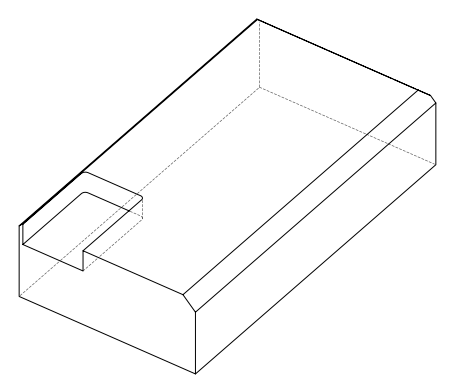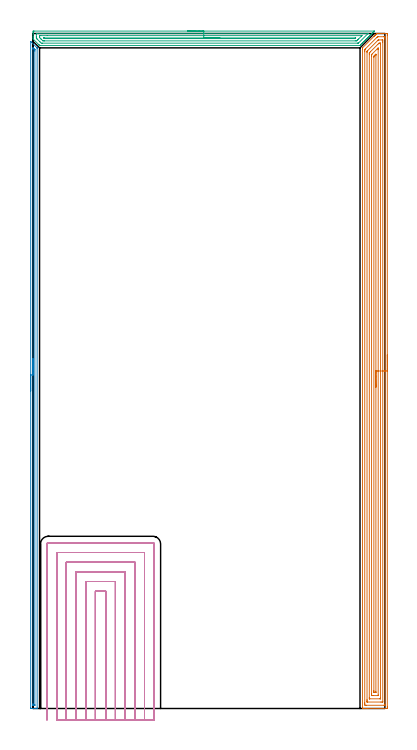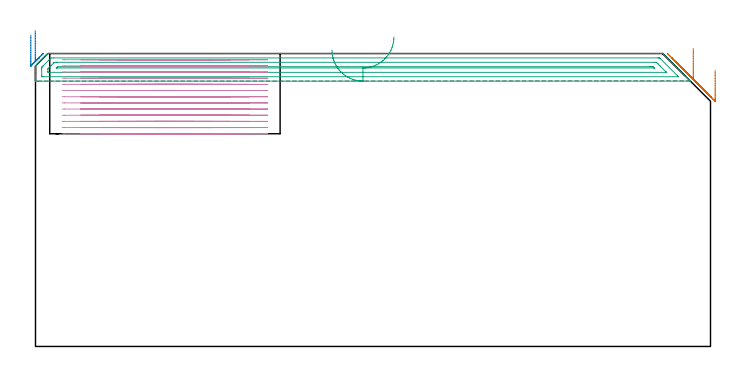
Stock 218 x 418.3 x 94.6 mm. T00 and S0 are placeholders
(PLAN: 4 operations, 1 tool changes, 79.4 min)
(1 AREA_MILL | FG_CHAMFER_SURFACE | UGT0205_001 | 20.2 min | 49602 mm3)
(2 AREA_MILL_1 | FG_CHAMFER_SURFACE_1 | UGT0205_001 | 6.75 min | 3332 mm3)
(3 AREA_MILL_2 | FG_CHAMFER_SURFACE_2 | UGT0205_001 | 6.76 min | 8119 mm3)
(4 MILL_SLOT | SLOT_PARTIAL_RECTANGULAR | NXT0201_009 | Follow Part, ap 2, ae 75% | 45.66 min | 205388 mm3)
(TOOL UGT0205_001 | Chamfer Mill 20 x 3 x 45 deg. | D20 FL50 Z2)
(TOOL NXT0201_009 | ENDMILL 8mm [2P460-0800-NA 1630] | D8 FL26 Z6)
(OP 1 AREA_MILL)
G17 G21 G94 G90
T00 M6
G54
G17 G0 G90 X219.5 Y219.15 S1061 M3
G43 Z104.6 H0
Z89.2
G94 G1 Y219.112 Z88.328 F250.
Y218.998 Z87.464
Y218.809 Z86.612
Y218.547 Z85.78
Y218.213 Z84.974
Y217.81 Z84.2
Y217.342 Z83.464
Y216.81 Z82.772
Y216.221 Z82.129
Y215.578 Z81.54
Y214.886 Z81.009
Y214.15 Z80.54
Y213.376 Z80.137
Y212.57 Z79.803
Y211.738 Z79.541
Y210.886 Z79.352
Y210.022 Z79.238
Y209.15 Z79.2
Y0.929
X219.499 Y0.614 Z79.201
X219.494 Y0.042 Z79.204
X219.492 Y0.007 Z79.206
X218.923 Y0.003 Z79.774
X218.311 Y0. Z80.387
X207.348 Z91.346
X206.792 Z91.905
X206.458 Z92.239
X205.902 Z92.795
X205.567 Z93.128
X204.898 Z93.801
X204.533 Z94.166
X204.149 Z94.542
X204.102 Y0.01 Z94.588
X204.1 Y0.168 Z94.6
Y408.755
X204.101 Y409.395 Z94.586
X204.212 Y409.514 Z94.485
X211.219 Y416.52 Z87.479
X211.355 Y416.657 Z87.341
X211.491 Y416.793 Z87.206
X211.663 Y416.964 Z87.035
X211.8 Y417.102 Z86.896
X211.938 Y417.239 Z86.76
X212.107 Y417.408 Z86.591
X212.245 Y417.547 Z86.451
X212.385 Y417.686 Z86.313
X212.551 Y417.852 Z86.147
X212.69 Y417.993 Z86.005
X212.831 Y418.132 Z85.867
X212.967 Y418.271 Z85.723
X212.997 Y418.29 Z85.692
X213.024 Y418.3 Z85.665
X213.112 Z85.579
X213.415 Z85.285
X213.802 Z84.897
X214.471 Z84.224
X215.696 Z83.001
X216.247 Z82.447
X216.864 Z81.831
X218.645 Z80.051
X218.923 Y418.298 Z79.773
X219.491 Y418.292 Z79.206
X219.493 Y418.258 Z79.204
X219.499 Y417.686 Z79.201
X219.5 Y417.107 Z79.2
Y209.15
X218.086 Z80.614
X218.085 Y2.294 Z80.615
X218.082 Y2.188 Z80.618
X218.076 Y2.01 Z80.624
X218.033 Y2.008 Z80.667
X217.54 Y2.001 Z81.16
X206.458 Z92.242
X205.963 Y2.003 Z92.737
X205.567 Y2.01 Z93.133
X205.521 Y2.4 Z93.179
X205.518 Y2.45 Z93.182
X205.514 Y3.294 Z93.186
Y3.347
Y407.022
X205.518 Y407.862 Z93.182
X205.52 Y407.909 Z93.18
X205.567 Y408.405 Z93.133
X205.738 Y408.583 Z92.962
X205.905 Y408.755 Z92.795
X213.049 Y415.899 Z85.651
X213.317 Y416.164 Z85.383
X213.406 Y416.249 Z85.294
X213.439 Y416.277 Z85.261
X213.482 Y416.29 Z85.218
X213.581 Y416.293 Z85.119
X214.073 Y416.299 Z84.627
X217.142 Z81.558
X217.636 Y416.297 Z81.064
X218.033 Y416.29 Z80.667
X218.079 Y415.899 Z80.621
X218.082 Y415.85 Z80.618
X218.086 Y415.006 Z80.614
Y414.953
Y209.15
X216.671 Z82.029
Y4.187
X216.669 Y4.082 Z82.031
X216.667 Y4.03 Z82.033
X216.665 Y4.012 Z82.035
X216.624 Y4.009 Z82.076
X216.437 Y4.002 Z82.263
X216.252 Y4.001 Z82.448
X215.548 Y4. Z83.152
X207.348 Y4.001 Z91.352
X207.162 Y4.002 Z91.538
X207.038 Y4.006 Z91.662
X206.944 Y4.01 Z91.756
X206.935 Y4.048 Z91.765
X206.933 Y4.187 Z91.767
X206.93 Y4.606 Z91.77
X206.929 Y5.08 Z91.771
X206.928 Y5.501 Z91.772
X206.929 Y406.496 Z91.771
X206.93 Y406.969 Z91.77
X206.932 Y407.179 Z91.768
X206.935 Y407.283 Z91.765
X206.939 Y407.328 Z91.761
X207.404 Y407.805 Z91.296
X213.713 Y414.113 Z84.987
X213.867 Y414.259 Z84.833
X213.896 Y414.285 Z84.804
X213.975 Y414.291 Z84.725
X214.099 Y414.296 Z84.601
X214.285 Y414.3 Z84.415
X216.252 Y414.299 Z82.448
X216.438 Y414.298 Z82.262
X216.562 Y414.294 Z82.138
X216.656 Y414.29 Z82.044
X216.665 Y414.252 Z82.035
X216.667 Y414.113 Z82.033
X216.67 Y413.694 Z82.03
X216.671 Y413.22 Z82.029
X216.672 Y412.799 Z82.028
X216.671 Y209.15 Z82.029
X215.257 Z83.443
Y6.866
X215.254 Y6.081 Z83.446
X215.25 Y6.027 Z83.45
X215.248 Y6.01 Z83.452
X215.226 Y6.008 Z83.474
X215.119 Y6.003 Z83.581
X214.903 Y6.001 Z83.797
X208.686 Z90.014
X208.478 Y6.003 Z90.222
X208.375 Y6.008 Z90.325
X208.353 Y6.01 Z90.347
X208.349 Y6.022 Z90.351
X208.348 Y6.061 Z90.352
X208.343 Y6.761 Z90.357
Y6.866
Y405.182
X208.344 Y405.97 Z90.356
X208.345 Y406.076 Z90.355
X208.35 Y406.268 Z90.35
X208.464 Y406.403 Z90.236
X208.631 Y406.575 Z90.069
X209.017 Y406.969 Z89.683
X213.581 Y411.532 Z85.119
X213.979 Y411.928 Z84.721
X214.144 Y412.09 Z84.556
X214.278 Y412.217 Z84.422
X214.365 Y412.29 Z84.335
X214.471 Y412.298 Z84.229
X214.499 Y412.299 Z84.201
X214.914 Z83.786
X215.122 Y412.297 Z83.578
X215.225 Y412.293 Z83.475
X215.247 Y412.29 Z83.453
X215.251 Y412.278 Z83.449
X215.252 Y412.239 Z83.448
X215.257 Y411.539 Z83.443
Y411.434
Y209.15
X213.843 Z84.857
Y8.389
X213.841 Y8.126 Z84.859
X213.839 Y8.051 Z84.861
X213.836 Y8.013 Z84.864
X213.823 Y8.01 Z84.877
X213.743 Y8.005 Z84.957
X213.581 Y8.001 Z85.119
X210.669 Y8. Z88.031
X210.019 Y8.002 Z88.681
X209.774 Y8.005 Z88.926
X209.763 Y8.015 Z88.937
X209.76 Y8.019 Z88.94
X209.757 Y8.652 Z88.943
Y8.915
Y404.289
X209.758 Y404.551 Z88.942
X209.763 Y405.182 Z88.937
X209.764 Y405.244 Z88.936
X209.798 Y405.288 Z88.902
X209.854 Y405.349 Z88.846
X210.019 Y405.52 Z88.681
X213.253 Y408.755 Z85.447
X213.418 Y408.919 Z85.282
X213.581 Y409.079 Z85.119
X213.748 Y409.238 Z84.952
X213.836 Y409.316 Z84.864
X213.839 Y409.193 Z84.861
X213.841 Y409.018 Z84.859
X213.843 Y408.755 Z84.857
Y408.492
Y209.15
X212.429 Z86.271
X212.428 Y10.438 Z86.272
X212.426 Y10.123 Z86.274
X212.424 Y10.045 Z86.276
X212.422 Y10.014 Z86.278
X212.382 Y10.01 Z86.318
X212.234 Y10.003 Z86.466
X211.8 Y10.001 Z86.9
X211.343 Y10.003 Z87.357
X211.203 Y10.01 Z87.497
X211.178 Y10.016 Z87.522
X211.176 Y10.064 Z87.524
X211.173 Y10.174 Z87.527
X211.172 Y10.438 Z87.528
X211.171 Y11.069 Z87.529
Y403.396
X211.173 Y404.025 Z87.527
X211.176 Y404.158 Z87.524
X211.178 Y404.219 Z87.522
X211.242 Y404.289 Z87.458
X211.52 Y404.571 Z87.18
X211.8 Y404.852 Z86.9
X211.965 Y405.017 Z86.735
X212.13 Y405.182 Z86.57
X212.228 Y405.278 Z86.472
X212.417 Y405.457 Z86.283
X212.422 Y405.46 Z86.278
X212.425 Y405.449 Z86.275
X212.428 Y405.182 Z86.272
X212.429 Y404.972 Z86.271
Y404.552
Y209.15
Y208.278 Z86.309
Y207.414 Z86.423
Y206.562 Z86.612
Y205.73 Z86.874
Y204.924 Z87.208
Y204.15 Z87.611
Y203.414 Z88.08
Y202.722 Z88.611
Y202.079 Z89.2
Y201.49 Z89.843
Y200.958 Z90.535
Y200.49 Z91.271
Y200.087 Z92.045
Y199.753 Z92.851
Y199.491 Z93.683
Y199.302 Z94.535
Y199.188 Z95.4
Y199.15 Z96.271
G0 Z104.6
M5
M2
(OP 2 AREA_MILL_1)
G17 G21 G94 G90
T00 M6
G54
G17 G0 G90 X-1.5 Y196.7 S1061 M3
G43 Z104.6 H0
Z100.6
G94 G1 Y196.738 Z99.728 F250.
Y196.852 Z98.863
Y197.041 Z98.012
Y197.303 Z97.18
Y197.637 Z96.374
Y198.04 Z95.6
Y198.508 Z94.864
Y199.04 Z94.172
Y199.629 Z93.529
Y200.272 Z92.94
Y200.964 Z92.408
Y201.7 Z91.94
Y202.474 Z91.537
Y203.28 Z91.203
Y204.112 Z90.941
Y204.964 Z90.752
Y205.828 Z90.638
Y206.7 Z90.6
Y413.276 Z90.599
X-1.496 Y413.353 Z90.603
X-1.492 Y413.382 Z90.604
X-1.407 Y413.307 Z90.692
X2.257 Y409.643 Z94.356
X2.424 Y409.474 Z94.521
X2.496 Y409.395 Z94.589
X2.5 Y409.196 Z94.6
Y0.18
X2.497 Y0.01 Z94.588
X2.395 Y0.003 Z94.488
X2.287 Y0. Z94.386
X2.069 Z94.169
X1.368 Z93.463
X0.15 Z92.246
X-0.368 Z91.726
X-0.977 Z91.118
X-1.111 Z90.984
X-1.236 Y0.003 Z90.859
X-1.494 Y0.01 Z90.602
X-1.498 Y0.358 Z90.6
X-1.5 Y0.627
Y206.7
X-0.086 Z92.014
Y408.302
X-0.085 Y408.905 Z92.015
X-0.082 Y409.196 Z92.018
X-0.079 Y409.513 Z92.021
X0.25 Y409.196 Z92.35
X0.5 Y408.949 Z92.6
X0.819 Y408.631 Z92.919
X0.981 Y408.466 Z93.081
X1.062 Y408.38 Z93.162
X1.079 Y408.359 Z93.179
X1.081 Y408.342 Z93.181
X1.083 Y408.302 Z93.183
X1.086 Y407.699 Z93.186
Y407.408
X1.085 Y2.415 Z93.185
X1.083 Y2.114 Z93.183
X1.081 Y2.039 Z93.181
X1.079 Y2.011 Z93.179
X1.037 Y2.008 Z93.137
X0.901 Y2.002 Z93.001
X0.5 Y2.001 Z92.6
X0.032 Y2.003 Z92.132
X-0.064 Y2.01 Z92.036
X-0.079 Y2.014 Z92.021
X-0.081 Y2.046 Z92.019
X-0.084 Y2.123 Z92.016
X-0.085 Y2.415 Z92.015
X-0.086 Y3.019 Z92.014
Y206.7
Y207.572 Z92.052
Y208.436 Z92.166
Y209.288 Z92.355
Y210.12 Z92.617
Y210.926 Z92.951
Y211.7 Z93.354
Y212.436 Z93.823
Y213.128 Z94.354
Y213.771 Z94.943
Y214.36 Z95.586
Y214.892 Z96.278
Y215.36 Z97.014
Y215.763 Z97.788
Y216.097 Z98.594
Y216.359 Z99.426
Y216.548 Z100.278
Y216.662 Z101.143
Y216.7 Z102.014
G0 Z104.6
M5
M2
(OP 3 AREA_MILL_2)
G17 G21 G94 G90
T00 M6
G54
G17 G0 G90 X95.75 Y419.8 S1061 M3
G43 Z104.6 H0
Z95.7
G94 G1 X95.788 Z94.829 F250.
X95.902 Z93.964
X96.091 Z93.112
X96.353 Z92.28
X96.687 Z91.474
X97.09 Z90.7
X97.558 Z89.964
X98.09 Z89.272
X98.679 Z88.629
X99.322 Z88.04
X100.014 Z87.509
X100.75 Z87.04
X101.524 Z86.637
X102.33 Z86.303
X103.162 Z86.041
X104.014 Z85.852
X104.878 Z85.738
X105.75 Z85.7
X211.221
X211.486 Y419.798 Z85.701
X211.466 Y419.766 Z85.734
X211.026 Y419.324 Z86.172
X210.49 Y418.79 Z86.71
X210.143 Y418.441 Z87.055
X209.63 Y417.93 Z87.57
X209.26 Y417.558 Z87.938
X208.77 Y417.07 Z88.43
X208.377 Y416.675 Z88.822
X207.91 Y416.21 Z89.29
X207.493 Y415.792 Z89.705
X207.347 Y415.647 Z89.852
X207.05 Y415.35 Z90.15
X206.61 Y414.908 Z90.588
X206.142 Y414.442 Z91.057
X205.727 Y414.025 Z91.472
X205.235 Y413.534 Z91.965
X204.843 Y413.142 Z92.355
X204.327 Y412.626 Z92.873
X203.96 Y412.259 Z93.238
X203.782 Y412.082 Z93.417
X203.61 Y411.91 Z93.59
X203.077 Y411.376 Z94.122
X202.891 Y411.191 Z94.309
X202.807 Y411.106 Z94.393
X202.609 Y410.912 Z94.581
X202.596 Y410.904 Z94.589
X202.447 Y410.9 Z94.6
X4.153
X4.005 Y410.904 Z94.59
X3.95 Y410.953 Z94.544
X3.795 Y411.105 Z94.395
X3.751 Y411.149 Z94.351
X3.524 Y411.376 Z94.124
X0.296 Y414.603 Z90.896
X0.142 Y414.759 Z90.74
X0.01 Y414.9 Z90.599
X0.007 Y414.908 Z90.59
X0. Y415.472 Z90.027
Y416.111 Z89.388
Y416.675 Z88.821
Y417.84 Z87.657
Y418.441 Z87.053
Y419.024 Z86.471
X0.003 Y419.324 Z86.171
X0.009 Y419.791 Z85.705
X0.114 Y419.794 Z85.703
X0.588 Y419.8 Z85.7
X105.75
Y418.386 Z87.114
X207.404 Y418.385 Z87.115
X207.614 Y418.379 Z87.121
X207.592 Y418.35 Z87.15
X207.519 Y418.271 Z87.229
X207.429 Y418.179 Z87.321
X207.347 Y418.097 Z87.403
X201.661 Y412.412 Z93.088
X201.602 Y412.357 Z93.143
X201.568 Y412.329 Z93.171
X201.525 Y412.321 Z93.179
X201.109 Y412.315 Z93.185
X201.053 Y412.314 Z93.186
X5.879 Y412.315 Z93.185
X5.044 Y412.321 Z93.179
X4.208 Y413.142 Z92.358
X4.153 Y413.197 Z92.303
X2.441 Y414.908 Z90.592
X2.37 Y414.979 Z90.521
X2.167 Y415.184 Z90.316
X2.068 Y415.287 Z90.213
X2.023 Y415.339 Z90.161
X2.01 Y415.425 Z90.075
X2.004 Y415.792 Z89.708
X2. Y416.158 Z89.342
X2.001 Y417.924 Z87.576
X2.01 Y418.292 Z87.208
X2.015 Y418.379 Z87.121
X2.058 Y418.382 Z87.118
X2.162 Y418.385 Z87.115
X2.37 Y418.386 Z87.114
X105.75
Y416.971 Z88.529
X203.58
X203.631 Y416.97 Z88.53
X203.708 Y416.967 Z88.533
X203.747 Y416.965 Z88.535
X203.734 Y416.945 Z88.555
X203.694 Y416.899 Z88.601
X203.627 Y416.828 Z88.672
X201.709 Y414.908 Z90.592
X201.109 Y414.308 Z91.192
X200.966 Y414.167 Z91.333
X200.819 Y414.025 Z91.475
X200.511 Y413.735 Z91.765
X200.218 Y413.732 Z91.768
X199.625 Y413.729 Z91.771
X7.126
X6.826
X6.23 Y413.733 Z91.767
X6.09 Y413.736 Z91.765
X5.935 Y413.873 Z91.627
X5.778 Y414.025 Z91.475
X5.044 Y414.755 Z90.745
X4.891 Y414.908 Z90.592
X4.153 Y415.65 Z89.85
X4.017 Y415.792 Z89.708
X4.008 Y415.935 Z89.565
X4.003 Y416.675 Z88.825
X4.004 Y416.822 Z88.678
X4.013 Y416.964 Z88.536
X4.153 Y416.966 Z88.534
X4.746 Y416.97 Z88.53
X8.764 Y416.971 Z88.529
X105.75
Y415.557 Z89.943
X199.563
X199.802 Y415.554 Z89.946
X199.88 Y415.55 Z89.95
X199.889 Y415.549 Z89.951
X199.881 Y415.538 Z89.962
X199.857 Y415.509 Z89.991
X199.79 Y415.442 Z90.058
X199.732 Y415.39 Z90.11
X199.456 Y415.15 Z90.35
X199.326 Y415.147 Z90.353
X199.089 Y415.144 Z90.356
X198.854 Y415.143 Z90.357
X198.435
X7.225
X7.159 Y415.144 Z90.356
X7.127 Y415.147 Z90.353
X7.115 Y415.149 Z90.351
X7.056 Y415.204 Z90.296
X6.826 Y415.424 Z90.076
X6.729 Y415.526 Z89.974
X6.713 Y415.547 Z89.953
X6.712 Y415.55 Z89.95
X6.728 Y415.552 Z89.948
X6.826 Y415.555 Z89.945
X7.063 Y415.557 Z89.943
X105.75
X106.622 Z89.981
X107.486 Z90.095
X108.338 Z90.283
X109.17 Z90.546
X109.976 Z90.88
X110.75 Z91.282
X111.486 Z91.751
X112.178 Z92.282
X112.821 Z92.872
X113.41 Z93.515
X113.942 Z94.207
X114.41 Z94.943
X114.813 Z95.717
X115.147 Z96.523
X115.409 Z97.355
X115.598 Z98.206
X115.712 Z99.071
X115.75 Z99.943
G0 Z104.6
M5
M2
(OP 4 MILL_SLOT)
G17 G21 G94 G90
T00 M6
G54
G17 G0 G90 X45. Y-7. S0 M3
G43 Z104.6 H1
Z92.608
G94 G1 Y-4. F250.
Y72.7 F500.
X38.6
Y-4.
Y-7. F250.
X51.
Y-4.
Y78.7 F500.
X32.6
Y-4.
Y-7. F250.
X57.
Y-4.
Y84.7 F500.
X26.6
Y-4.
Y-7. F250.
X63.
Y-4.
Y90.7 F500.
X20.6
Y-4.
Y-7. F250.
X69.
Y-4.
Y96.7 F500.
X14.6
Y-4.
Y-7. F250.
X75.
Y-4.
Y102. F500.
G3 X74.3 Y102.7 R0.7
G1 X9.3
G3 X8.6 Y102. R0.7
G1 Y-4.
Y-7. F250.
G0 X45. Z90.615
G1 Y-4.
Y72.7 F500.
X38.6
Y-4.
Y-7. F250.
X51.
Y-4.
Y78.7 F500.
X32.6
Y-4.
Y-7. F250.
X57.
Y-4.
Y84.7 F500.
X26.6
Y-4.
Y-7. F250.
X63.
Y-4.
Y90.7 F500.
X20.6
Y-4.
Y-7. F250.
X69.
Y-4.
Y96.7 F500.
X14.6
Y-4.
Y-7. F250.
X75.
Y-4.
Y102. F500.
G3 X74.3 Y102.7 R0.7
G1 X9.3
G3 X8.6 Y102. R0.7
G1 Y-4.
Y-7. F250.
G0 X45. Z88.623
G1 Y-4.
Y72.7 F500.
X38.6
Y-4.
Y-7. F250.
X51.
Y-4.
Y78.7 F500.
X32.6
Y-4.
Y-7. F250.
X57.
Y-4.
Y84.7 F500.
X26.6
Y-4.
Y-7. F250.
X63.
Y-4.
Y90.7 F500.
X20.6
Y-4.
Y-7. F250.
X69.
Y-4.
Y96.7 F500.
X14.6
Y-4.
Y-7. F250.
X75.
Y-4.
Y102. F500.
G3 X74.3 Y102.7 R0.7
G1 X9.3
G3 X8.6 Y102. R0.7
G1 Y-4.
Y-7. F250.
G0 X45. Z86.631
G1 Y-4.
Y72.7 F500.
X38.6
Y-4.
Y-7. F250.
X51.
Y-4.
Y78.7 F500.
X32.6
Y-4.
Y-7. F250.
X57.
Y-4.
Y84.7 F500.
X26.6
Y-4.
Y-7. F250.
X63.
Y-4.
Y90.7 F500.
X20.6
Y-4.
Y-7. F250.
X69.
Y-4.
Y96.7 F500.
X14.6
Y-4.
Y-7. F250.
X75.
Y-4.
Y102. F500.
G3 X74.3 Y102.7 R0.7
G1 X9.3
G3 X8.6 Y102. R0.7
G1 Y-4.
Y-7. F250.
G0 X45. Z84.638
G1 Y-4.
Y72.7 F500.
X38.6
Y-4.
Y-7. F250.
X51.
Y-4.
Y78.7 F500.
X32.6
Y-4.
Y-7. F250.
X57.
Y-4.
Y84.7 F500.
X26.6
Y-4.
Y-7. F250.
X63.
Y-4.
Y90.7 F500.
X20.6
Y-4.
Y-7. F250.
X69.
Y-4.
Y96.7 F500.
X14.6
Y-4.
Y-7. F250.
X75.
Y-4.
Y102. F500.
G3 X74.3 Y102.7 R0.7
G1 X9.3
G3 X8.6 Y102. R0.7
G1 Y-4.
Y-7. F250.
G0 X45. Z82.646
G1 Y-4.
Y72.7 F500.
X38.6
Y-4.
Y-7. F250.
X51.
Y-4.
Y78.7 F500.
X32.6
Y-4.
Y-7. F250.
X57.
Y-4.
Y84.7 F500.
X26.6
Y-4.
Y-7. F250.
X63.
Y-4.
Y90.7 F500.
X20.6
Y-4.
Y-7. F250.
X69.
Y-4.
Y96.7 F500.
X14.6
Y-4.
Y-7. F250.
X75.
Y-4.
Y102. F500.
G3 X74.3 Y102.7 R0.7
G1 X9.3
G3 X8.6 Y102. R0.7
G1 Y-4.
Y-7. F250.
G0 X45. Z80.654
G1 Y-4.
Y72.7 F500.
X38.6
Y-4.
Y-7. F250.
X51.
Y-4.
Y78.7 F500.
X32.6
Y-4.
Y-7. F250.
X57.
Y-4.
Y84.7 F500.
X26.6
Y-4.
Y-7. F250.
X63.
Y-4.
Y90.7 F500.
X20.6
Y-4.
Y-7. F250.
X69.
Y-4.
Y96.7 F500.
X14.6
Y-4.
Y-7. F250.
X75.
Y-4.
Y102. F500.
G3 X74.3 Y102.7 R0.7
G1 X9.3
G3 X8.6 Y102. R0.7
G1 Y-4.
Y-7. F250.
G0 X45. Z78.662
G1 Y-4.
Y72.7 F500.
X38.6
Y-4.
Y-7. F250.
X51.
Y-4.
Y78.7 F500.
X32.6
Y-4.
Y-7. F250.
X57.
Y-4.
Y84.7 F500.
X26.6
Y-4.
Y-7. F250.
X63.
Y-4.
Y90.7 F500.
X20.6
Y-4.
Y-7. F250.
X69.
Y-4.
Y96.7 F500.
X14.6
Y-4.
Y-7. F250.
X75.
Y-4.
Y102. F500.
G3 X74.3 Y102.7 R0.7
G1 X9.3
G3 X8.6 Y102. R0.7
G1 Y-4.
Y-7. F250.
G0 X45. Z76.669
G1 Y-4.
Y72.7 F500.
X38.6
Y-4.
Y-7. F250.
X51.
Y-4.
Y78.7 F500.
X32.6
Y-4.
Y-7. F250.
X57.
Y-4.
Y84.7 F500.
X26.6
Y-4.
Y-7. F250.
X63.
Y-4.
Y90.7 F500.
X20.6
Y-4.
Y-7. F250.
X69.
Y-4.
Y96.7 F500.
X14.6
Y-4.
Y-7. F250.
X75.
Y-4.
Y102. F500.
G3 X74.3 Y102.7 R0.7
G1 X9.3
G3 X8.6 Y102. R0.7
G1 Y-4.
Y-7. F250.
G0 X45. Z74.677
G1 Y-4.
Y72.7 F500.
X38.6
Y-4.
Y-7. F250.
X51.
Y-4.
Y78.7 F500.
X32.6
Y-4.
Y-7. F250.
X57.
Y-4.
Y84.7 F500.
X26.6
Y-4.
Y-7. F250.
X63.
Y-4.
Y90.7 F500.
X20.6
Y-4.
Y-7. F250.
X69.
Y-4.
Y96.7 F500.
X14.6
Y-4.
Y-7. F250.
X75.
Y-4.
Y102. F500.
G3 X74.3 Y102.7 R0.7
G1 X9.3
G3 X8.6 Y102. R0.7
G1 Y-4.
Y-7. F250.
G0 X45. Z72.685
G1 Y-4.
Y72.7 F500.
X38.6
Y-4.
Y-7. F250.
X51.
Y-4.
Y78.7 F500.
X32.6
Y-4.
Y-7. F250.
X57.
Y-4.
Y84.7 F500.
X26.6
Y-4.
Y-7. F250.
X63.
Y-4.
Y90.7 F500.
X20.6
Y-4.
Y-7. F250.
X69.
Y-4.
Y96.7 F500.
X14.6
Y-4.
Y-7. F250.
X75.
Y-4.
Y102. F500.
G3 X74.3 Y102.7 R0.7
G1 X9.3
G3 X8.6 Y102. R0.7
G1 Y-4.
Y-7. F250.
G0 X45. Z70.692
G1 Y-4.
Y72.7 F500.
X38.6
Y-4.
Y-7. F250.
X51.
Y-4.
Y78.7 F500.
X32.6
Y-4.
Y-7. F250.
X57.
Y-4.
Y84.7 F500.
X26.6
Y-4.
Y-7. F250.
X63.
Y-4.
Y90.7 F500.
X20.6
Y-4.
Y-7. F250.
X69.
Y-4.
Y96.7 F500.
X14.6
Y-4.
Y-7. F250.
X75.
Y-4.
Y102. F500.
G3 X74.3 Y102.7 R0.7
G1 X9.3
G3 X8.6 Y102. R0.7
G1 Y-4.
Y-7. F250.
G0 X45. Z68.7
G1 Y-4.
Y72.7 F500.
X38.6
Y-4.
Y-7. F250.
X51.
Y-4.
Y78.7 F500.
X32.6
Y-4.
Y-7. F250.
X57.
Y-4.
Y84.7 F500.
X26.6
Y-4.
Y-7. F250.
X63.
Y-4.
Y90.7 F500.
X20.6
Y-4.
Y-7. F250.
X69.
Y-4.
Y96.7 F500.
X14.6
Y-4.
Y-7. F250.
X75.
Y-4.
Y102. F500.
G3 X74.3 Y102.7 R0.7
G1 X9.3
G3 X8.6 Y102. R0.7
G1 Y-4.
Y-7. F250.
G0 Z104.6
M5
M2
